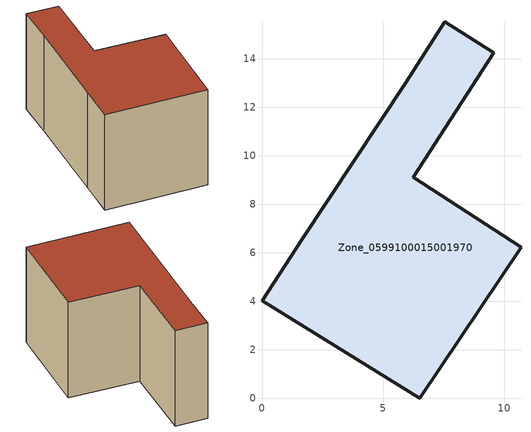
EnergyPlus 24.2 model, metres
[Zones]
Zone_0599100015001970
 floor ground (C_G): 0,4.03 1.65,6.55 5.94,13.03 7.54,15.53 9.57,14.26 6.25,9.12 10.69,6.23 6.51,0 z0.94
 wall outside (C_F): 6.51,0 10.69,6.23 6.25,9.12 9.57,14.26 7.54,15.53 5.94,13.03 1.65,6.55 0,4.03 6.51,0 z0.94:8.64
 roof outside (C_R): 1.65,6.55 0,4.03 6.51,0 10.69,6.23 6.25,9.12 9.57,14.26 7.54,15.53 5.94,13.03 z8.64
[BUILDING]
Pand.0599100015001970: North Axis=0; Terrain=City; Loads Convergence Tolerance Value=0.04; Temperature Convergence Tolerance Value=0.4; Solar Distribution=FullExterior; Maximum Number of Warmup Days=25; Minimum Number of Warmup Days=1
[Site:Location]
Rotterdam.The.Hague.AP_ZH_NLD Design_Conditions: Latitude=51.96; Longitude=4.45; Time Zone=1; Elevation=-4.5
[SITE:GROUNDTEMPERATURE:BUILDINGSURFACE]
18, 18, 18, 18, 18, 18, 18, 18, 18, 18, 18, 18
[MATERIAL] Thermal Absorptance=0.9; Solar Absorptance=0.7; Visible Absorptance=0.7
Name | Roughness | Thickness | Conductivity | Density | Specific Heat
G.TI.1965-1974 | MediumSmooth | 0.15 | 0.882353 | 540 | 1210
F.TI.1965-1974 | Rough | 0.3 | 0.697674 | 1920 | 840
R.TI.1965-1974 | MediumRough | 0.2 | 0.232558 | 1500 | 1000
[CONSTRUCTION]
C_G: G.TI.1965-1974
C_F: F.TI.1965-1974
C_R: R.TI.1965-1974
[ZONE]
Zone_0599100015001970: Type=1; Multiplier=1; Ceiling Height=Autocalculate; Volume=Autocalculate; Floor Area=autocalculate; Part of Total Floor Area=Yes
[ZONEINFILTRATION:DESIGNFLOWRATE]
Infil_Zone_0599100015001970: Zone or ZoneList or Space or SpaceList=Zone_0599100015001970; Schedule=AlwaysOn; Design Flow Rate Calculation Method=Flow/Area; Flow Rate per Floor Area=0.003; Constant Term Coefficient=1; Temperature Term Coefficient=0; Velocity Term Coefficient=0; Velocity Squared Term Coefficient=0
[HVACTEMPLATE:ZONE:IDEALLOADSAIRSYSTEM]
Zone_0599100015001970: Maximum Heating Supply Air Temperature=50; Minimum Cooling Supply Air Temperature=13; Maximum Heating Supply Air Humidity Ratio=0.0156; Minimum Cooling Supply Air Humidity Ratio=0.0077; Heating Limit=NoLimit; Cooling Limit=NoLimit; Dehumidification Control Type=ConstantSensibleHeatRatio; Cooling Sensible Heat Ratio=0.7; Dehumidification Setpoint=60; Humidification Control Type=None; Humidification Setpoint=30; Outdoor Air Method=None; Outdoor Air Flow Rate per Person=0.00944; Outdoor Air Flow Rate per Zone Floor Area=0; Outdoor Air Flow Rate per Zone=0; Demand Controlled Ventilation Type=None; Outdoor Air Economizer Type=NoEconomizer; Heat Recovery Type=None; Sensible Heat Recovery Effectiveness=0.7; Latent Heat Recovery Effectiveness=0.65
[ZONECONTROL:THERMOSTAT]
ThermostatControl_Zone_0599100015001970: Zone or ZoneList=Zone_0599100015001970; Control Type Schedule=DualSetpointControlType; Control 1=Thermostat_Zone_0599100015001970; Temperature Difference Between Cutout And Setpoint=0
[THERMOSTATSETPOINT:DUALSETPOINT]
Thermostat_Zone_0599100015001970: Heating Setpoint Temperature Schedule=HeatingSetpoint_Zone_0599100015001970; Cooling Setpoint Temperature Schedule=CoolingSetpoint_Zone_0599100015001970
[SCHEDULE:COMPACT]
HeatingSetpoint_Zone_0599100015001970: Through: 12/31, For: AllDays, Until: 24:00, 21
CoolingSetpoint_Zone_0599100015001970: Through: 12/31, For: AllDays, Until: 24:00, 24
DualSetpointControlType: Through: 12/31, For: AllDays, Until: 24:00, 4
AlwaysOn: Through: 12/31, For: AllDays, Until: 24:00, 1
